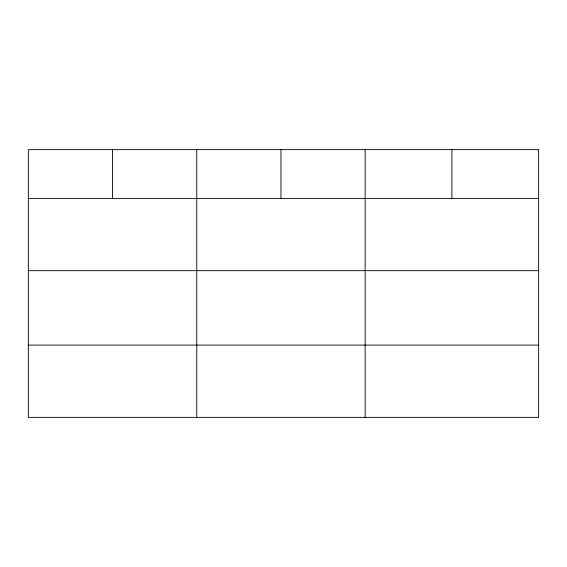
<?xml version="1.0" encoding="UTF-8"?>
<svg xmlns="http://www.w3.org/2000/svg" width="567" height="567" viewBox="0 0 567 567"><rect width="100%" height="100%" fill="white"/><g stroke="black" fill="none" stroke-linecap="round" stroke-linejoin="round"><path stroke-width="0.85" d="M28.35 198.4L538.65 198.4M28.35 270.665L538.65 270.665M28.35 345.112L538.65 345.112M451.899 149.631L451.899 198.4M365.148 149.631L365.148 417.369M280.948 149.631L280.948 198.4M196.749 149.631L196.749 417.369M112.55 149.631L112.55 198.4M538.65 149.631L28.35 149.631L28.35 417.369L538.65 417.369L538.65 149.631"/></g></svg>
